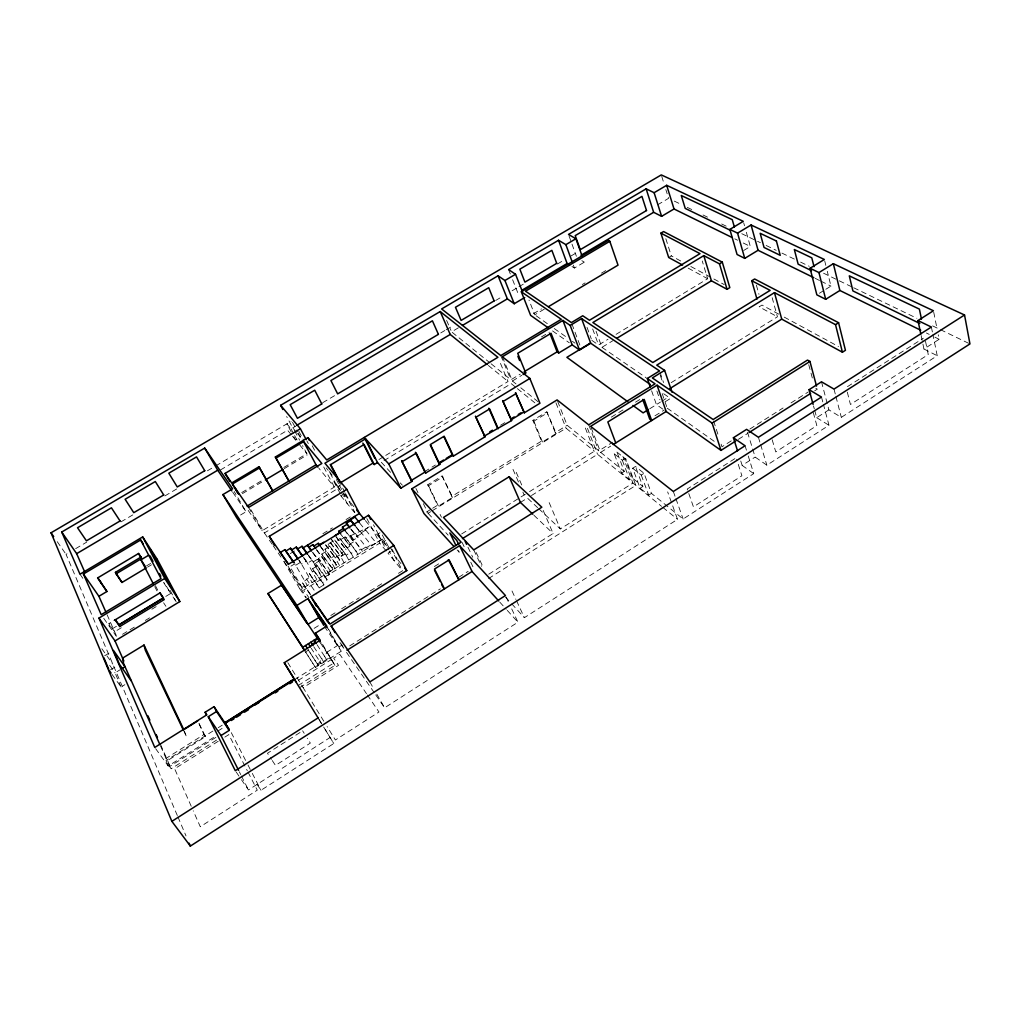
<?xml version="1.0" encoding="UTF-8"?>
<svg xmlns="http://www.w3.org/2000/svg" width="1021" height="1021" viewBox="0 0 1021 1021"><rect width="100%" height="100%" fill="white"/><g stroke="black" fill="none" stroke-linecap="round" stroke-linejoin="round"><path stroke-width="0.75" stroke-dasharray="5 3.75" d="M241.441 779.687L248.46 789.935L330.089 737.507M257.011 784.37L261.006 790.267L333.778 743.505L324.002 727.565M651.462 493.398L648.692 495.159L640.129 488.204L632.675 468.231L635.458 466.482L644.06 473.297L651.462 493.398L683.126 519L753.74 473.629L748.265 456.03M747.512 432.266L755.144 457.076L766.873 465.193L828.988 425.272L823.462 404.482M821.497 381.803L828.899 409.855L841.317 417.359L937.227 355.716L932.913 334.582M740.761 461.033L742.139 465.397L755.144 457.076M814.694 410.314L816.685 417.678L828.899 409.855M921.133 335.526L923.954 349.016L939.167 339.278L938.261 334.773M511.751 603.87L524.398 617.667L677.523 519.344L667.657 491.892M375.766 694.918L384.623 707.795L517.953 622.185L510.053 605.364M734.865 458.646L687.222 489.059L693.438 506.875L741.91 475.773L736.664 459.297M847.468 386.665L923.354 338.219M738.387 439.336L747.755 433.389M814.656 390.852L817.336 389.154L814.924 387.738M300.034 732.491L267.464 753.256L271.471 759.343M640.129 488.204L642.873 486.455L635.458 466.482M731.253 440.881L721.962 446.777L719.996 440.727M749.848 429.062L783.056 407.979M791.02 402.912L808.287 391.949M212.891 731.049L166.002 760.568L167.074 763.044L171.183 768.724L217.371 739.587M299.587 687.695L334.926 665.386L321.794 642.988M632.344 477.956L625.056 458.518L616.965 452.099L614.234 453.796L621.572 473.119L629.625 479.666L632.344 477.956L642.873 486.455M218.226 741.272L174.642 768.8L192.599 809.359M224.837 737.111L228.793 734.61L247.299 770.715M323.81 721.209L303.135 687.669L338.513 665.335L333.701 658.149L339.789 654.308L366.488 693.642M632.675 468.231L641.265 475.071L644.06 473.297M488.74 574.185L553.101 533.511L542.457 508.675M538.769 508.713L560.325 528.942L632.918 483.061L622.899 456.4M488.536 578.575L635.802 485.409L625.796 458.684M341.333 643.97L344.371 649.254L341.652 645.298L338.564 647.225L328.252 629.395M199.069 723.519L205.489 736.69L167.597 760.556L166.04 758.399L203.996 734.52L199.006 723.761M318.348 665.641L317.34 663.944L320.224 662.131L311.252 648.297M328.354 628.834L341.282 651.207L315.463 667.466L314.825 666.407L317.71 664.582L307.997 649.522L317.34 663.944M621.572 473.119L624.278 471.421L616.965 452.099M218.252 727.679L222.272 725.152M294.622 679.616L330.025 657.32L331.468 659.489L298.617 680.19M349.705 645.897L440.345 588.836M458.748 577.248L468.154 571.339M217.869 731.049L224.173 727.08M155.664 748.674L168.223 766.018L215.252 736.383M215.878 737.379L170.099 766.248L166.002 760.568M298.221 685.461L333.484 663.216L330.025 657.32M315.463 667.466L305.521 651.934L308.368 650.147M614.234 453.796L622.312 460.241L625.056 458.518M326.707 652.342L337.874 645.323L335.169 641.354M520.429 502.434L527.41 498.069L537.633 507.654M531.456 495.542L597.553 454.294L661.57 506.365M591.185 427.773L600.68 452.354L610.724 446.075M434.397 566.527L441.021 562.38M649.777 408.732L660.447 402.083M661.787 401.253L668.5 397.08L662.016 392.587M665.45 401.585L670.823 398.241M330.817 615.484L336.228 612.115M341.639 608.746L359.213 597.783M370.036 591.031L382.211 583.45M398.445 573.33L402.504 570.803L390.201 547.116M461.645 533.945L528.189 492.467M529.542 491.624L594.375 451.218L584.28 425.272M314.123 628.362L320.888 624.15M557.645 401.33L567.178 425.285L598.804 450.835L612.6 442.233M654.959 415.815L664.161 410.085M390.877 551.391L388.006 553.178L402.504 570.803M611.311 417.155L624.75 408.834M635.509 402.172L640.882 398.841M671.193 382.658L777.44 316.791L772.17 297.711M819.416 293.257L824.534 290.066M825.823 289.275L830.954 286.097L827.291 271.305M400.947 563.566L397.067 558.883L394.17 560.682L389.154 551.059M386.168 550.944L379.735 543.134L303.671 590.061L308.993 597.796M423.37 503.647L428.105 513.295L430.811 511.623M432.164 510.794L566.042 428.182L594.375 451.218M330.319 571.339L323.21 558.602L315.489 563.209L325.482 577.018L329.617 574.466L318.373 558.615L322.802 555.896L332.923 569.578L328.43 572.347M379.94 532.822L378 534.021L384.138 541.424L387.074 539.611M327.077 579.826L317.059 566.004L312.643 568.723L322.585 582.595L327.077 579.826L325.482 577.018M323.887 584.905L319.407 587.675L309.516 573.725L313.945 571.007L323.887 584.905L322.585 582.595M112.016 674.37L121.078 687.005L124.868 684.683M336.139 536.701L345.557 548.851L350.037 546.095L341.639 534.889M339.521 565.66L334.224 556.062L329.592 558.908L319.228 544.997M348.697 560.006L345.34 553.841L334.748 540.071L328.124 544.142L338.359 557.645L342.852 554.888L331.442 539.407L341.729 552.846L346.221 550.089L345.557 548.851M344.115 562.826L339.763 554.901L335.143 557.734L325.648 545.125M345.34 553.841L340.733 556.675L329.247 541.092L339.763 554.901M310.512 595.013L302.42 582.774L310.882 576.099L320.773 590.074M353.279 557.185L350.675 552.374L346.081 555.207L334.748 540.071M339.648 559.993L329.413 546.465L324.984 549.17L335.156 562.762L339.648 559.993L338.359 557.645M357.848 554.365L355.831 550.6L351.237 553.42L340.006 538.654L335.488 541.424M362.417 551.544L361.013 548.941L356.444 551.748L345.085 536.918L340.567 539.688M336.394 564.996L326.21 551.391L321.794 554.097L331.902 567.753L336.394 564.996L335.156 562.762M283.876 561.486L299.753 588.811L304.296 586.016M381.229 539.662L376.085 542.84L364.893 529.031L345.698 538.054M283.953 561.384L302.561 588.453L381.344 539.879L373.456 524.768M426.459 512.057L431.398 509.007M432.636 508.241L437.575 505.204L438.443 506.122L452.686 497.342L442.106 475.952L427.71 484.771L437.575 505.204M442.106 475.952L451.793 496.436L541.487 441.123L542.457 441.965L556.254 433.453L546.822 411.808L532.873 420.346L541.487 441.123M546.822 411.808L555.258 432.636L567.178 425.285M295.682 565.264L300.493 562.316L312.094 582.57M427.71 484.771L428.578 485.677L442.986 476.845M532.873 420.346L533.855 421.163L547.805 412.612M316.842 579.647L306.338 561.154L301.527 564.103L298.808 560.261M321.475 576.788L312.145 560.299L307.474 563.158L303.811 558.04M365.059 529.35L370.113 526.236L365.161 529.554M326.082 573.942L317.761 559.125L313.09 561.984L308.482 555.603M356.189 526.964L361.013 532.924L365.492 530.18L364.893 529.031M351.173 529.21L356.916 536.395L361.396 533.651L361.013 532.924M346.247 531.941L352.921 540.364L357.529 537.531L356.916 536.395M334.926 568.493L328.66 557.224L324.027 560.07L316.548 549.923M349.208 544.55L353.7 541.794L352.921 540.364M290.219 553.624L295.669 550.306M322.891 533.689L332.425 527.87M346.042 519.561L351.492 516.23M424.519 471.664L435.38 465.027M500.584 425.234L506.02 421.915M110.562 669.802L116.943 665.909M121.078 687.005L115.067 672.852L120.044 669.802M596.085 331.276L601.956 347.331L612.766 340.759M353.866 506.684L350.126 502.166L347.408 503.825L340.708 491.178M104.653 655.776L110.944 651.947M116.445 626.294L111.442 629.319L108.928 623.614L112.935 621.189M165.798 596.417L170.724 593.431L164.407 582.978M121.295 627.762L114.646 631.795L108.928 623.614M151.874 609.218L157.196 605.989M743.696 250.49L750.32 246.469L746.185 231.678M339.291 485.052L345.213 496.232L342.52 497.865L341.027 495.07M591.848 340.376L598.561 344.996L607.993 339.266M616.071 334.352L707.668 278.746L702.269 261.019M122.546 634.271L135.921 626.154M145.276 620.462L150.636 617.22M378.944 459.514L384.381 456.234M385.747 455.404L508.05 381.497L499.116 360.145M491.127 363.795L510.896 379.774L520.2 374.145M248.205 510.411L262.155 530.716L334.365 487.068L318.909 468.294M330.051 472.94L337.415 486.813L341.218 484.516M502.319 356.763L512.414 380.999L521.731 375.358M340.287 493.679L333.612 481.095L338.474 486.966L340.312 485.868M250.821 509.632L264.401 532.949L335.832 489.735L323.274 466.138M384.011 460.599L511.227 383.628L516.167 387.635M146.616 565.813L150.623 563.413M147.56 567.127L151.453 564.804M668.678 257.483L671.308 255.901L682.449 261.95M240.586 514.992L246.048 511.712L234.205 491.497M541.462 336.93L549.438 332.144M544.333 309.121L534.787 314.813L528.993 300.059M241.709 492.581L263.431 479.615M283.8 467.452L306.874 453.681L302.535 445.603M242.398 493.641L264.005 480.725M284.272 468.626L307.232 454.919M533.358 313.753L541.526 308.878M582.378 284.514L585.11 282.894M601.446 273.156L606.895 269.901M291.202 431.883L286.901 423.894L291.049 428.897L295.988 425.974M571.977 266.519L574.427 268.038L584.318 262.167L583.259 259.245M298.234 432.981L300.378 436.975L295.503 439.872L291.917 433.21M177.322 815.511L66.046 554.326L68.79 552.706M75.656 548.647L86.632 542.164M120.937 521.884L133.292 514.597M164.866 495.938L177.22 488.638M207.416 470.796L214.27 466.75M215.648 465.933L291.138 421.341M322.7 402.682L335.054 395.382M440.74 332.948L444.85 330.51M446.228 329.706L453.094 325.648M495.632 300.506L502.498 296.46M512.108 290.781L517.596 287.539M518.974 286.722L524.462 283.481M557.402 264.018L564.268 259.959M571.122 255.914L577.988 251.855M657.588 204.825L668.576 198.342L665.845 189.549M458.391 327.818L451.588 331.851L489.889 362.8M220.434 469.966L287.577 430.237L291.547 435.048M674.319 201.111L681.492 204.57M687.235 207.352L694.408 210.811M703.022 214.972L710.195 218.443M721.668 223.982L728.854 227.453M741.769 233.694L756.114 240.624M757.556 241.313L760.428 242.704M766.158 245.474L776.202 250.336M781.946 253.106L794.861 259.347M800.604 262.116L809.219 266.277M823.564 273.207L837.922 280.137M839.351 280.839L852.267 287.08M853.709 287.769L916.845 318.271M932.632 325.89L969.95 343.924M734.775 238.837L737.609 240.216M743.262 242.998L750.32 246.469M815.23 278.363L819.518 280.481M820.948 281.183L830.954 286.097M926.404 332.999L929.238 334.403M934.917 337.185L939.167 339.278M923.954 349.016L937.227 355.716M690.809 266.481L724.246 284.604M778.691 314.111L761.998 305.075L759.165 306.823L777.44 316.791M784.256 317.135L838.483 346.527M688.18 268.115L707.668 278.746M581.855 260.674L584.318 262.167M816.685 417.678L828.988 425.272M601.956 347.331L646.165 377.757M536.076 315.731L547.754 323.963M554.237 328.532L567.204 337.67M572.398 341.333L574.989 343.158M667.211 408.183L715.44 442.182M552.54 330.906L569.297 342.788M662.871 409.166L656.426 404.597L651.36 390.086M742.139 465.397L753.74 473.629M512.414 380.999L516.001 383.909M520.787 387.776L538.743 402.3M600.68 452.354L624.278 471.421M517.392 388.644L535.897 403.678M488.37 365.48L508.05 381.497M662.808 507.373L677.523 519.344M555.258 432.636L556.254 433.453M533.945 515.286L553.101 533.511M451.793 496.436L452.686 497.342M505.421 596.966L510.691 602.722M381.305 462.232L390.775 472.57M400.245 482.895L402.351 485.192M428.105 513.295L448.13 535.144M457.102 549.923L459.233 552.272L457.893 549.502M499.805 602.148L506.212 609.218M507.271 610.392L517.953 622.185M296.524 432.355L292.67 427.735L286.646 416.53M297.481 433.517L300.378 436.975M326.197 467.95L328.2 470.349M329.196 471.549L332.195 475.148M337.415 486.813L342.29 492.696M343.26 493.883L345.213 496.232M365.339 520.544L388.963 549.094M292.529 436.261L298.859 443.931M299.689 444.952L306.874 453.681M340.606 495.542L354.67 512.644M359.673 523.058L365.492 530.18M360.132 531.265L371.376 545.329L376.2 543.044M355.614 526.491L361.396 533.651M355.257 533.294L366.539 547.613L371.095 544.806L371.657 545.852M350.816 529.146L357.529 537.531M350.203 535.298L361.013 548.941M350.65 536.127L361.472 549.77L366.156 546.886L367.101 548.66M344.166 529.759L353.7 541.794M345.085 536.918L355.831 550.6M339.623 532.783L350.037 546.095M340.006 538.654L350.675 552.374M335.871 536.701L346.221 550.089M325.673 544.729L334.224 556.062M320.186 545.852L328.66 557.224M316.663 549.732L323.21 558.602M329.617 574.466L318.373 558.615M313.115 552.769L317.761 559.125M312.439 552.323L318.935 561.231M308.457 555.207L312.145 560.299M303.594 557.326L306.338 561.154M109.681 665.322L115.067 672.852M101.858 648.756L112.808 664.097M298.681 559.75L300.493 562.316M306.338 578.894L316.791 594.018M103.759 618.343L116.368 636.351M79.983 574.21L84.539 580.758M57.227 541.666L66.046 554.326M302.42 582.774L310.397 594.311M264.401 532.949L272.339 544.499M273.232 545.788L282.051 558.615M346.54 652.406L374.886 693.629M203.996 734.52L205.489 736.69M236.183 772.004L240.56 778.398M299.753 588.811L305.93 597.847M232.762 492.262L246.048 511.712M324.423 626.511L341.282 651.207M367.381 694.956L378.957 712.007L335.386 739.983L327.116 726.569M320.249 642.72L327.154 653.083L323.899 655.125L326.924 660.255M334.926 665.386L321.079 642.745M317.033 644.723L324.78 656.631L321.615 658.622L323.759 662.246M163.602 602.798L165.913 606.295M272.262 760.556L275.466 765.418L310.346 743.084L307.27 738.183M313.753 646.74L322.304 659.796L319.79 661.378L321.232 663.829M163.462 582.327L175.37 600.539M305.521 651.934L314.825 666.407M302.637 730.819L304.181 733.282M318.846 719.218L322.866 725.752M323.657 727.054L333.778 743.505M287.833 662.667L303.135 687.669M319.126 719.588L323.427 726.646M248.575 507.437L262.155 530.716M287.986 565.979L306.262 597.489M302.561 588.453L289.99 566.744L294.827 563.796L307.334 585.505M340.082 642.566L341.652 645.298M309.516 573.725L310.882 576.099M369.832 681.913L373.724 688.728M376.838 694.178L384.623 707.795M312.643 568.723L313.945 571.007M315.489 563.209L317.059 566.004M313.307 561.856L321.679 576.661M321.794 554.097L322.802 555.896M331.902 567.753L332.923 569.578M324.984 549.17L326.21 551.391M328.124 544.142L329.413 546.465M341.729 552.846L342.852 554.888M291.049 428.897L293.933 434.244M294.648 435.584L298.974 443.612M292.517 422.324L297.519 431.653M294.584 430.785L299.651 440.204M298.859 431.321L303.875 440.702M312.247 445.807L315.859 452.609M306.874 440.893L308.316 443.599M338.474 486.966L339.967 489.774M170.201 590.508L176.148 601.726M342.711 488.115L344.932 492.339M345.672 493.743L350.126 502.166M344.97 493.679L354.861 512.402M336.343 479.462L338.564 483.648M366.858 518.528L379.735 543.134M384.138 541.424L388.439 549.681M378 534.021L386.576 550.434M392.077 549.247L397.067 558.883M382.326 534.966L389.448 548.66M155.409 585.62L158.217 591.07M231.282 732.657L247.235 763.568M247.963 764.971L251.587 772.004M252.302 773.408L261.006 790.267M154.758 586.654L156.94 590.891M248.014 772.106L257.266 790.152L200.295 826.742L193.237 810.814M239.322 771.799L240.726 774.594M241.428 775.986L248.46 789.935M415.943 488.472L417.972 492.62M440.089 514.418L441.455 517.239M428.578 485.677L438.443 506.122M462.117 542.457L464.121 546.631M470.77 562.226L473.527 567.957M183.959 731.304L186.677 736.983L184.342 731.138M467.975 547.218L472.761 557.249M476.194 552.552L483.341 567.612M473.731 549.911L481.516 566.31M506.097 596.953L509.39 603.96M512.019 591.006L515.924 599.429M516.575 600.833L524.398 617.667M160.527 745.994L166.04 758.399M107.09 614.757L117.185 637.525M160.629 744.679L171.183 768.724M512.989 469.354L518.553 482.18M522.892 492.148L524.13 494.994M446.598 320.39L450.976 330.421M516.256 472.366L522.458 486.647M177.948 816.979L186.001 835.905M549.17 502.613L560.325 528.942M500.8 355.576L510.896 379.774M533.855 421.163L542.457 441.965M555.922 402.797L566.042 428.182M508.598 269.608L510.321 273.934M512.606 279.716L517.749 292.708M587.458 428.297L597.553 454.294M588.747 424.851L598.804 450.835M167.074 763.044L168.223 766.018M622.312 460.241L629.625 479.666M571.951 324.027L580.107 345.711M587.037 327.345L591.312 338.921M641.265 475.071L648.692 495.159M592.678 328.979L598.561 344.996M573.355 265.103L574.427 268.038M569.016 235.889L576.393 256.245M673.324 491.484L675.392 497.278M675.915 498.733L683.126 519M656.886 391.017L659.898 399.734M662.182 393.583L666.7 406.715M660.051 372.371L663.535 382.543M660.23 375.269L662.706 382.505M713.628 421.035L718.044 434.665M665.845 238.723L671.308 255.901M661.736 176.378L664.02 183.691M745.075 445.769L746.44 450.159M758.412 437.269L760.186 443.14M760.632 444.62L766.873 465.193M772.182 439.77L775.781 451.92L816.838 425.591L813.086 411.82M756.37 285.127L758.973 294.329M743.696 222.808L744.526 225.769M813.495 405.886L814.299 408.834M808.747 364.676L812.869 380.042M821.484 397.067L823.066 403.001M834.004 389.09L835.548 395.038M835.931 396.531L841.317 417.359M847.315 392.141L850.429 404.482L928.268 354.542L925.013 338.934M824.726 260.942L825.823 265.383M931.369 327.039L932.607 333.076M933.73 312.26L937.048 328.762"/><path stroke-width="1.5" d="M190.353 846.09L969.95 343.924L964.539 314.991L661.289 174.91L51.05 532.796L171.873 821.356L190.353 846.09L189.102 843.18M171.873 821.356L964.539 314.991M582.212 256.309L575.895 238.748L568.493 234.434L646.14 188.834L654.116 192.701L666.675 185.311L743.275 221.327L729.862 229.406L737.57 233.133L751.073 224.99L824.355 259.462L810.061 268.255L818.957 272.569L833.353 263.686L933.424 310.754L917.994 320.556L931.369 327.039L834.004 389.09L821.497 381.803L809.104 389.677L821.484 397.067L758.412 437.269L746.606 429.356L733.397 437.741L745.075 445.769L673.324 491.484L590.623 426.331L657.065 385.198L666.151 411.489L720.992 450.389L735.707 441.034M749.095 432.534L810.648 393.404M318.041 717.916L235.302 770.715L208.258 716.716L216.529 711.522L214.053 706.672L205.119 712.262L206.497 715.032L154.771 747.436L98.973 618.088L164.751 578.435L142.685 536.918L79.983 574.21L61.732 532.03L204.698 448.079L232.622 488.804L222.935 494.572L236.489 517.443L307.027 623.461M238.62 770.408L221.034 735.541L229.202 730.385L226.688 725.497M672.022 392.204L664.607 370.368L656.758 365.135L774.467 292.644L781.741 319.139L842.414 352.207L845.439 350.305L838.586 322.713L754.634 278.988L751.762 280.749L756.982 299.153M225.386 722.498L225.883 723.455L225.462 722.37L294.214 678.927M294.316 679.105L225.322 722.613L225.96 723.863M224.952 723.468L294.622 679.616M255.097 704.975L259.066 702.474M231.282 720.52L233.937 718.848M236.604 717.176L240.586 714.662M244.581 712.16L248.562 709.646M275.147 692.914L277.801 691.23M289.76 683.7L292.427 682.028M346.987 650.275L472.047 571.492L498.733 600.961M657.065 385.198L712.135 423.102L809.947 361.447L816.519 386.078M197.78 720.89L183.754 729.683L144.012 645.042L122.584 658.124L123.618 663.561L159.876 744.551M774.467 292.644L835.523 324.64L838.586 322.713M462.462 538.603L520.429 502.434L532.822 514.214M613.238 444.505L666.151 411.489M320.275 641.379L315.463 633.16L326.771 626.09L307.908 598.587L296.92 605.389L222.935 494.572M331.174 625.962L459.629 545.699L505.446 595.549L369.832 681.913L331.174 625.962L334.99 632.573M304.82 650.773L302.739 647.288L317.276 638.189M312.209 644.277L315.323 642.311L314.072 640.193M318.45 718.503L284.246 662.731L320.186 640.231L315.463 633.16M648.437 409.549L643.128 412.867L632.956 405.452M810.061 268.255L816.851 294.839L825.683 299.306L839.875 290.487L920.725 330.217M321.053 620.704L318.871 617.514L308.023 624.265L319.803 641.967M326.58 620.602L406.766 570.599L393.774 545.469L368.504 515.286L288.522 564.217L269.263 536.331L346.795 489.353L359.481 513.461L302.956 547.945L302.012 546.286L297.417 549.094L296.281 547.103L291.547 550L290.538 548.213L285.791 551.11L284.948 549.643L280.188 552.54L288.216 564.166M669.725 388.669L781.741 319.139M650.339 387.189L647.301 378.485L659.553 370.929L581.587 318.59L570.203 325.431L562.916 320.415L502.319 356.763L529.848 378.446L539.943 403.257L524.335 412.803L515.528 392.855L524.335 412.803M664.607 370.368L652.342 377.936L713.143 419.516L807.522 360.068L809.947 361.447M316.51 606.321L310.958 596.698L393.774 545.469M509.173 476.756L443.471 517.43L473.731 549.911L541.832 507.22L509.173 476.756L520.429 502.434M304.449 650.351L267.936 593.546L281.566 585.186L308.151 624.482M439.464 462.539L443.535 460.05M446.254 458.403L451.678 455.085M489.71 431.87L492.428 430.211M511.444 418.61L514.163 416.951M518.234 414.462L520.952 412.803M411.297 480.457L424.953 472.11L415.407 452.29M430.326 445.182L439.03 463.623L452.571 455.353L453.362 456.132L485.013 436.809L475.505 416.364L485.013 436.809M484.248 436.107L511.598 420.575L502.664 400.666L511.598 420.575M510.87 419.95L523.594 412.178M346.795 489.353L324.908 463.215L365.569 438.826L377.515 462.564L400.857 488.191L412.114 481.325L401.598 460.662L410.595 479.04M424.519 471.664L425.783 472.978L439.809 464.415L430.428 444.531L444.148 436.209L453.362 456.132M751.762 280.749L770.14 290.372L652.84 362.519L592.869 322.521L703.801 255.62L711.42 280.788L727.054 289.313L729.811 287.616L722.294 262.142L663.561 231.563L660.906 233.145L668.678 257.483L682.602 265.077M354.644 525.305L350.407 519.817L354.823 517.124L354.491 516.511L359.341 522.446M349.858 527.946L346.374 523.237L350.79 520.531M311.252 550.23L307.551 545.15L308.712 547.23L312.924 544.665L315.731 548.468M335.194 535.489L339.623 532.783L338.793 531.252L343.209 528.559L342.443 527.13L346.974 524.36M320.186 545.852L318.297 543.325L313.741 546.12L312.924 544.665M323.785 542.202L319.228 544.997L318.297 543.325M453.886 546.414L423.983 513.576L411.795 488.804L557.096 399.913L588.747 424.851L655.061 383.832L647.301 378.485M122.533 668.283L125.021 666.751L113.459 650.415L119.495 664.352L131.173 680.803M616.824 338.296L711.42 280.788M118.947 624.788L163.334 597.898M114.275 620.385L159.876 592.984L164.228 599.595L119.763 626.537L119.023 624.89L163.411 598.012L159.914 592.716M365.569 438.826L388.771 463.917L529.848 378.446M703.801 255.62L719.486 263.839L722.294 262.142M562.916 320.415L572.194 344.856L579.494 350.024L590.712 343.222L581.587 318.59M402.402 461.53L416.236 453.133L425.783 472.978M476.271 417.04L489.621 408.949L498.21 428.743M503.391 401.279L516.269 393.468M123.847 661.008L115.028 640.933L179.824 601.573L157.247 559.38M729.862 229.406L737.073 254.497L744.743 258.377L758.067 250.285L813.801 277.661M377.515 462.564L374.248 464.542L372.971 463.126L340.006 483.048L330.179 464.453M572.194 344.856L558.704 353.011L557.109 351.849L524.194 371.733L525.738 372.946L523.071 374.554M247.12 506.071L316.012 464.772L317.939 467.12M105.827 611.924L98.909 596.302L106.924 591.504L97.786 577.682M138.511 553.382L140.962 557.096L115.45 572.347L116.139 573.802L121.997 582.455L146.271 567.906M548.43 306.67L618.024 265.154L609.805 241.301L608.197 240.394L521.335 291.802L530.639 315.374L548.673 328.162M265.358 479.921L282.919 469.43M116.139 573.802L141.689 558.525L140.962 557.096M153.316 583.833L140.962 559.827L148.76 555.169M258.913 466.776L272.658 490.756L258.913 466.776L231.703 482.971L225.092 473.399L300.404 428.756L306.16 439.553M275.351 457L288.892 481.031L275.351 457L307.908 437.652L326.733 459.961L497.916 357.299L440.217 311.545L280.622 405.311L282.881 409.523M237.919 493.424L232.418 484.018L259.666 467.809M276.129 458.008L303.633 441.646L321.832 463.496L248.575 507.437L232.418 484.018M140.668 539.956L161.05 578.626L101.194 614.68L83.428 574.019L140.668 539.956L143.234 543.887M296.779 425.298L450.235 334.467L487.145 364.484M609.805 241.301L525.521 291.202L571.403 322.585L582.749 315.77L589.474 320.249L700.023 253.642L660.906 233.145M521.335 291.802L561.295 319.292L500.8 355.576L441.621 308.942L498.069 275.785L507.36 298.859L514.227 303.735L524.705 297.519M646.14 188.834L653.644 212.304L661.608 216.337L674.026 208.973L731.955 237.446M84.82 572.207L76.664 553.663L217.715 470.222L231.882 490.961M462.475 325.405L507.36 298.859M521.871 290.27L567.102 263.507L569.539 265.013M581.026 255.263L653.644 212.304M498.069 275.785L504.936 280.507L515.541 274.266L522.42 291.7M515.541 274.266L508.598 269.608L558.551 240.267L565.876 244.644L575.895 238.748M730.449 230.35L685.231 208.412L681.288 195.509L732.261 219.655L734.393 227.121M811.516 270.654L798.141 264.158L794.338 249.532L811.784 257.815L814.031 266.685M919.806 323.453L852.892 290.921L849.306 275.861L919.385 309.108L921.465 319.114M650.351 384.509L590.457 343.043L566.885 357.324L627.877 401.751M439.03 463.623L439.809 464.415M410.863 479.998L412.114 481.325M411.795 488.804L461.147 542.177L329.911 624.125L310.958 596.698M280.622 405.311L300.404 428.756M356.674 510.079L364.369 519.37M404.827 568.25L406.766 570.599M350.407 519.817L355.231 525.777M346.374 523.237L349.246 526.823M342.443 527.13L345.302 530.741M338.793 531.252L340.682 533.677M308.712 547.23L311.507 551.046M302.012 546.286L307.538 553.931M302.956 547.945L307.563 554.326M109.285 670.58L111.098 673.107M296.281 547.103L302.675 556.049M297.417 549.094L301.986 555.488M290.538 548.213L297.787 558.474M291.547 550L297.902 558.972M98.973 618.088L115.028 640.933M284.948 549.643L293.933 562.507M285.791 551.11L293.882 562.699M83.428 574.019L98.909 596.302M115.22 619.989L119.763 626.537M51.05 532.796L53.692 536.599M115.373 619.645L119.023 624.89M329.068 623.448L314.979 603.041L316.536 605.734M61.732 532.03L76.664 553.663M106.924 591.504L97.608 577.937L138.435 553.561L141.689 558.525M208.258 716.716L221.034 735.541M205.119 712.262L206.816 714.764M115.45 572.347L121.997 582.455M225.462 722.37L226.279 723.366L225.628 722.102M214.053 706.672L229.01 728.956M216.529 711.522L229.202 730.385M316.165 643.434L314.455 640.831L317.659 638.827L317.212 638.087M140.962 559.827L145.518 566.757M164.751 578.435L179.824 601.573M267.936 593.546L302.739 647.288M142.685 536.918L157.285 559.419M284.246 662.731L295.988 681.837M305.598 645.502L307.193 648.182M308.457 643.715L310.41 646.995M310.946 642.145L312.898 645.438M204.698 448.079L217.715 470.222M296.92 605.389L308.074 624.367M234.817 487.489L238.761 494.228M225.092 473.399L229.776 481.389M307.908 598.587L318.871 617.514M269.263 536.331L274.636 545.584M327.486 628.055L311.928 604.942L323.746 625.35M303.633 441.646L316.012 464.772M307.908 437.652L309.35 440.37M339.827 481.848L330.702 464.568L364.114 444.492L374.248 464.542M150.138 555.973L152.984 561.371M159.404 573.521L160.833 576.227M368.504 515.286L370.623 519.344M362.851 443.101L372.971 463.126M364.293 437.435L374.822 458.365M444.467 588.862L434.525 569.029L449.125 559.891L458.888 579.775L448.347 559.648M434.499 570.177L440.179 581.498M441.595 584.331L443.012 587.164M388.771 463.917L400.857 488.191M455.889 545.354L449.865 532.898L456.757 540.377L458.774 544.55M459.629 545.699L472.047 571.492M183.282 729.887L145.352 650.275L144.012 645.042M465.231 541.487L466.597 544.359M444.007 436.873L452.571 455.353M100.326 581.383L100.99 582.876M147.943 715.836L149.845 720.162M156.187 734.584L157.451 737.468M440.217 311.545L450.235 334.467M488.842 408.272L497.431 428.067M103.989 657.945L108.698 669.176M525.738 372.946L517.724 353.304L551.046 333.28L558.704 353.011M517.889 356.316L519.612 360.528M504.936 280.507L514.227 303.735M549.987 333.548L557.109 351.849M615.752 442.948L607.852 421.954L644.2 399.415L651.679 420.524L649.713 419.082L642.72 399.415M570.203 325.431L579.494 350.024M558.551 240.267L567.102 263.507M565.876 244.644L572.283 262.18M712.135 423.102L720.992 450.389M733.397 437.741L737.545 450.835M654.116 192.701L661.608 216.337M666.675 185.311L674.026 208.973M719.486 263.839L727.054 289.313M737.57 233.133L744.743 258.377M751.073 224.99L758.067 250.285M809.104 389.677L813.099 404.418M818.957 272.569L825.683 299.306M835.523 324.64L842.414 352.207M833.353 263.686L839.875 290.487M917.994 320.556L920.814 334.033M163.705 494.981L133.764 512.67L125.124 499.269L155.307 481.529L163.705 494.981M204.749 470.732L177.271 486.966L168.822 473.182L196.53 456.898L204.749 470.732M120.057 520.978L86.44 540.836L77.532 527.742L111.417 507.807L120.057 520.978M556.713 263.354L524.922 282.128L519.855 269.174L551.863 250.349L556.713 263.354M646.51 210.543L580.273 249.673L575.219 235.609L641.941 196.377L646.51 210.543M494.126 300.914L461.109 320.415L455.468 307.27L488.727 287.705L494.126 300.914M438.405 334.352L337.657 393.876L330.906 380.527L432.419 320.811L438.405 334.352M321.794 403.92L297.443 418.316L290.168 404.661L314.723 390.226L321.794 403.92M776.407 241.007L760.173 233.311L764.053 247.465L780.235 255.327L776.407 241.007M171.4 587.624L150.751 550.268L171.4 587.624"/></g></svg>
